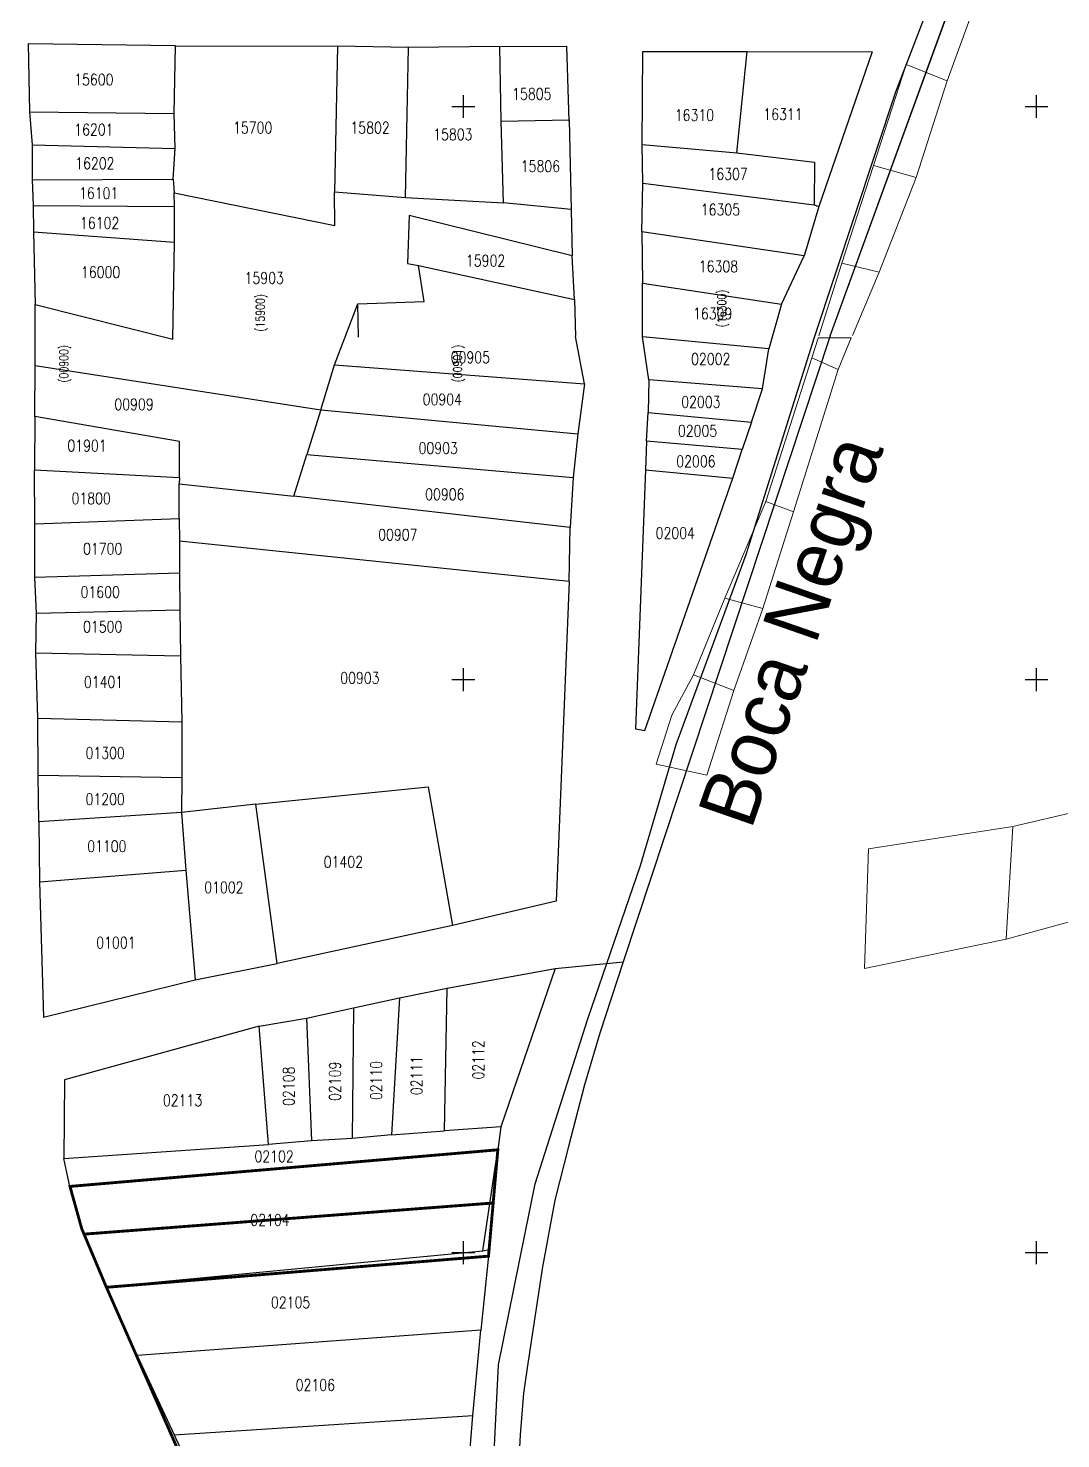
# Model space of a CAD drawing. Header units: metres. Extents: x 619047 to 657292, y 1301217 to 1319844.
# Drawn here: x 649015.9 to 649196.1, y 1318997.8 to 1319243.9 of the extents above; entities that cross this region are included whole.
import ezdxf
from ezdxf.enums import TextEntityAlignment as Align

# ---------------------------------------------------------------- set-up
doc = ezdxf.new("R2010")
doc.units = ezdxf.units.M
for name, color, linetype in [('2', 1, 'Continuous'), ('42', 7, 'Continuous'), ('5', 7, 'Continuous'), ('6', 7, 'Continuous'), ('7', 7, 'Continuous'), ('CVL_CUADCON_LIN', 8, 'Continuous')]:
    doc.layers.add(name, color=color, linetype=linetype)
for name, color, linetype, lineweight in [('Nivel 16', 7, 'Continuous', 0), ('Nivel 2', 7, 'Continuous', 0), ('Nivel 3', 7, 'Continuous', 0), ('Nivel 30', 7, 'Continuous', 0), ('Nivel 5', 7, 'Continuous', 0), ('Nivel 6', 7, 'Continuous', 0)]:
    doc.layers.add(name, color=color, linetype=linetype, lineweight=lineweight)
doc.styles.add('ROMANS', font='ROMANS', dxfattribs={"height": 0.2})
doc.styles.add('Style-ENGINEERING', font='ENGINEERING.shx')

# ---------------------------------------------------------------- blocks, each defined once
blk = doc.blocks.new('COORD')
at = {"layer": '42', "color": 2, "linetype": 'Continuous'}
for p, q in [((-2, 0), (2, 0)), ((0, -2), (0, 2))]:
    blk.add_line(p, q, dxfattribs=at)

msp = doc.modelspace()

# ---------------------------------------------------------------- linework, layer by layer
at = {"layer": '2', "color": 1, "linetype": 'Continuous'}
for p, q in [((649155.8229, 1319190.21266), (649192.5609, 1319291.15566)), ((649041.3579, 1319229.03466), (649041.6079, 1319240.82666)), ((649041.6079, 1319240.82666), (649069.8569, 1319240.77266)), ((649069.8569, 1319240.77266), (649069.3239, 1319215.35966)), ((649082.2559, 1319240.57866), (649069.8569, 1319240.77266)), ((649081.7299, 1319214.40266), (649082.2559, 1319240.57866)), ((649098.2089, 1319240.71966), (649082.2559, 1319240.57866)), ((649098.4269, 1319227.71266), (649098.2089, 1319240.71966)), ((649139.5299, 1319222.18366), (649141.3519, 1319239.83366)), ((649016.1039, 1319229.31866), (649041.3579, 1319229.03466)), ((649016.1039, 1319229.31866), (649016.6129, 1319223.58066)), ((649041.5659, 1319222.93866), (649041.3579, 1319229.03466)), ((649098.4269, 1319227.71266), (649110.2639, 1319227.91966)), ((649098.8099, 1319213.43666), (649098.4269, 1319227.71266)), ((649110.2639, 1319227.91966), (649110.6589, 1319212.27166)), ((649016.6129, 1319223.58066), (649016.5669, 1319217.48266)), ((649016.6129, 1319223.58066), (649041.5659, 1319222.93866)), ((649041.2069, 1319217.59966), (649041.5659, 1319222.93866)), ((649123.0549, 1319223.61266), (649139.5299, 1319222.18366)), ((649123.1159, 1319216.90566), (649123.0549, 1319223.61266)), ((649139.5299, 1319222.18366), (649153.1109, 1319220.52566)), ((649153.1109, 1319220.52566), (649153.0249, 1319213.10566)), ((649016.5669, 1319217.48266), (649041.2069, 1319217.59966)), ((649016.5669, 1319217.48266), (649016.7599, 1319212.96166)), ((649041.2069, 1319217.59966), (649041.3809, 1319215.21266)), ((649122.9899, 1319208.36766), (649123.1159, 1319216.90566)), ((649123.1159, 1319216.90566), (649153.0249, 1319213.10566)), ((649041.3809, 1319215.21266), (649069.3769, 1319209.51666)), ((649041.4029, 1319212.82466), (649041.3809, 1319215.21266)), ((649069.3239, 1319215.35966), (649081.7299, 1319214.40266)), ((649069.3769, 1319209.51666), (649069.3239, 1319215.35966)), ((649081.7299, 1319214.40266), (649098.8099, 1319213.43666)), ((649016.7599, 1319212.96166), (649041.4029, 1319212.82466)), ((649016.7599, 1319212.96166), (649016.8009, 1319208.38866)), ((649041.4079, 1319206.57466), (649041.4029, 1319212.82466)), ((649110.6589, 1319212.27166), (649098.8099, 1319213.43666)), ((649110.6589, 1319212.27166), (649110.8329, 1319204.19366)), ((649153.8409, 1319212.80866), (649151.2759, 1319204.19766)), ((649153.0249, 1319213.10566), (649153.8409, 1319212.80866)), ((649082.3689, 1319211.20766), (649082.0879, 1319202.87066)), ((649110.8329, 1319204.19366), (649082.3689, 1319211.20766)), ((649016.8009, 1319208.38866), (649041.4079, 1319206.57466)), ((649016.8009, 1319208.38866), (649017.1189, 1319195.68766)), ((649041.1549, 1319189.65066), (649041.4079, 1319206.57466)), ((649151.2759, 1319204.19766), (649122.9899, 1319208.36766)), ((649122.9899, 1319208.36766), (649123.0699, 1319199.42466)), ((649111.2069, 1319196.57466), (649110.8329, 1319204.19366)), ((649147.3389, 1319195.77766), (649151.2759, 1319204.19766)), ((649082.0879, 1319202.87066), (649084.0219, 1319202.53266)), ((649084.9929, 1319196.23966), (649084.0219, 1319202.53266)), ((649084.0219, 1319202.53266), (649111.2069, 1319196.57466)), ((649123.0699, 1319199.42466), (649147.3389, 1319195.77766)), ((649123.1039, 1319190.07466), (649123.0699, 1319199.42466)), ((649111.2069, 1319196.57466), (649111.4179, 1319190.09566)), ((649017.1189, 1319195.68766), (649041.1549, 1319189.65066)), ((649073.4129, 1319195.83166), (649084.9929, 1319196.23966)), ((649073.5159, 1319189.98866), (649073.4129, 1319195.83166)), ((649147.3389, 1319195.77766), (649145.1219, 1319187.98366)), ((649145.1219, 1319187.98366), (649123.1039, 1319190.07466)), ((649017.0399, 1319176.17066), (649017.0799, 1319185.03666)), ((649017.0799, 1319185.03666), (649066.9329, 1319177.34066)), ((649066.9329, 1319177.34066), (649069.3569, 1319185.16966)), ((649069.3569, 1319185.16966), (649112.9809, 1319181.83466)), ((649112.9809, 1319181.83466), (649111.8239, 1319173.11466)), ((649124.2119, 1319182.57166), (649124.0839, 1319176.84266)), ((649144.0179, 1319180.99666), (649124.2119, 1319182.57166)), ((649142.1109, 1319175.16266), (649144.0179, 1319180.99666)), ((649066.9329, 1319177.34066), (649064.5099, 1319169.51266)), ((649066.9329, 1319177.34066), (649111.8239, 1319173.11466)), ((649017.0399, 1319176.17066), (649016.9969, 1319166.85666)), ((649042.2689, 1319171.82566), (649017.0399, 1319176.17066)), ((649123.7569, 1319171.86066), (649124.0839, 1319176.84266)), ((649124.0839, 1319176.84266), (649142.1109, 1319175.16266)), ((649142.1109, 1319175.16266), (649140.4639, 1319170.37466)), ((649111.8239, 1319173.11466), (649110.9759, 1319165.49066)), ((649042.2909, 1319165.50066), (649042.2689, 1319171.82566)), ((649062.2409, 1319162.23266), (649064.5099, 1319169.51266)), ((649064.5099, 1319169.51266), (649110.9759, 1319165.49066)), ((649123.7569, 1319171.86066), (649123.6319, 1319166.87966)), ((649140.4639, 1319170.37466), (649123.7569, 1319171.86066)), ((649138.8659, 1319165.38866), (649140.4639, 1319170.37466)), ((649017.0559, 1319157.44266), (649016.9969, 1319166.85666)), ((649016.9969, 1319166.85666), (649042.2909, 1319165.50066)), ((649042.2909, 1319165.50066), (649042.2349, 1319164.40466)), ((649110.9759, 1319165.49066), (649110.4789, 1319156.77266)), ((649123.6319, 1319166.87966), (649138.8659, 1319165.38866)), ((649042.2069, 1319158.37766), (649042.2349, 1319164.40466)), ((649042.2349, 1319164.40466), (649062.2409, 1319162.23266)), ((649110.4789, 1319156.77266), (649062.2409, 1319162.23266)), ((649017.0559, 1319157.44266), (649042.2069, 1319158.37766)), ((649017.0639, 1319148.07866), (649017.0559, 1319157.44266)), ((649042.2069, 1319158.37766), (649042.2909, 1319154.39266)), ((649110.2829, 1319147.35766), (649110.4789, 1319156.77266)), ((649110.2829, 1319147.35766), (649042.2909, 1319154.39266)), ((649042.2909, 1319154.39266), (649042.3159, 1319148.81466)), ((649042.3159, 1319148.81466), (649017.0639, 1319148.07866)), ((649017.3399, 1319141.85366), (649017.0639, 1319148.07866)), ((649042.3159, 1319148.81466), (649042.3379, 1319142.43866)), ((649017.3399, 1319141.85366), (649042.3379, 1319142.43866)), ((649042.3379, 1319142.43866), (649042.4529, 1319134.41966)), ((649017.2069, 1319134.92966), (649017.3399, 1319141.85366)), ((649017.5609, 1319123.52466), (649017.2069, 1319134.92966)), ((649017.2069, 1319134.92966), (649042.4529, 1319134.41966)), ((649042.4529, 1319134.41966), (649042.7049, 1319122.86466)), ((649017.6169, 1319113.56266), (649017.5609, 1319123.52466)), ((649017.5609, 1319123.52466), (649042.7049, 1319122.86466)), ((649042.7049, 1319122.86466), (649042.7119, 1319113.15266)), ((649017.7329, 1319105.44466), (649017.6169, 1319113.56266)), ((649017.6169, 1319113.56266), (649042.7119, 1319113.15266)), ((649042.7119, 1319113.15266), (649042.6329, 1319107.07566)), ((649055.5949, 1319108.51566), (649085.6829, 1319111.50866)), ((649085.6829, 1319111.50866), (649089.9419, 1319087.31666)), ((649055.5949, 1319108.51566), (649042.6329, 1319107.07566)), ((649059.3289, 1319080.73466), (649055.5949, 1319108.51566)), ((649042.6329, 1319107.07566), (649017.7329, 1319105.44466)), ((649042.6329, 1319107.07566), (649043.3999, 1319096.96666)), ((649017.7329, 1319105.44466), (649017.8879, 1319094.98466)), ((649017.8879, 1319094.98466), (649043.3999, 1319096.96666)), ((649043.3999, 1319096.96666), (649045.0399, 1319077.84566)), ((649089.9419, 1319087.31666), (649059.3289, 1319080.73466)), ((649045.0399, 1319077.84566), (649059.3289, 1319080.73466)), ((649089.0279, 1319076.40566), (649107.8409, 1319079.85766)), ((649107.8409, 1319079.85766), (649098.3669, 1319052.18066)), ((649080.6889, 1319074.73266), (649089.0279, 1319076.40566)), ((649088.5589, 1319051.49866), (649089.0279, 1319076.40566)), ((649072.6539, 1319072.96166), (649080.6889, 1319074.73266)), ((649080.6889, 1319074.73266), (649079.2589, 1319050.81966)), ((649056.1789, 1319069.76566), (649064.4669, 1319071.18966)), ((649064.4669, 1319071.18966), (649072.6539, 1319072.96166)), ((649064.4669, 1319071.18966), (649065.3339, 1319049.77466)), ((649072.6539, 1319072.96166), (649072.3979, 1319050.19766)), ((649057.8119, 1319049.15066), (649056.1789, 1319069.76566)), ((649079.2589, 1319050.81966), (649088.5589, 1319051.49866)), ((649098.3669, 1319052.18066), (649088.5589, 1319051.49866)), ((649098.3669, 1319052.18066), (649097.8409, 1319048.19466)), ((649022.1379, 1319046.68466), (649057.8119, 1319049.15066)), ((649065.3339, 1319049.77466), (649057.8119, 1319049.15066)), ((649072.3979, 1319050.19766), (649065.3339, 1319049.77466)), ((649079.2589, 1319050.81966), (649072.3979, 1319050.19766)), ((649023.1819, 1319041.80766), (649022.1379, 1319046.68466)), ((649097.8409, 1319048.19466), (649023.1819, 1319041.80766)), ((649095.2199, 1319030.55266), (649097.8409, 1319048.19466)), ((649023.1819, 1319041.80766), (649025.2309, 1319034.44266)), ((649025.2309, 1319034.44266), (649029.5029, 1319024.29666)), ((649029.5029, 1319024.29666), (649095.2199, 1319030.55266)), ((649096.3389, 1319030.80566), (649094.8519, 1319016.70466)), ((649095.2199, 1319030.55266), (649096.3389, 1319030.80566)), ((649034.9349, 1319012.31166), (649029.5029, 1319024.29666)), ((649094.8519, 1319016.70466), (649034.9349, 1319012.31166)), ((649093.4629, 1319001.80666), (649094.8519, 1319016.70466)), ((649034.9349, 1319012.31166), (649041.3749, 1318998.43766)), ((649041.3749, 1318998.43766), (649093.4629, 1319001.80666)), ((649092.3319, 1318987.80666), (649093.4629, 1319001.80666)), ((649041.3749, 1318998.43766), (649047.1589, 1318985.85566))]:
    msp.add_line(p, q, dxfattribs=at)
for points in [[(649116.28573, 1318898.44433), (649111.07173, 1318917.47633), (649106.38373, 1318933.71533), (649099.31073, 1318964.17533), (649096.85373, 1318988.30933), (649097.96673, 1319010.68733), (649104.34873, 1319042.25033), (649113.54573, 1319071.03533), (649122.75573, 1319097.78733), (649128.95773, 1319118.92633), (649141.17173, 1319152.05233), (649153.09773, 1319190.00633), (649167.27573, 1319232.80533), (649187.48273, 1319285.30233), (649247.31173, 1319446.85733)], [(649041.6079, 1319240.82666), (649015.8949, 1319241.20766), (649016.1039, 1319229.31866)], [(649098.2089, 1319240.71966), (649109.8429, 1319240.77266), (649110.2149, 1319227.71666)], [(649123.0549, 1319223.61266), (649123.1629, 1319239.87466), (649141.3519, 1319239.83366)], [(649141.3519, 1319239.83366), (649163.1489, 1319239.77266), (649153.8409, 1319212.80866)], [(649123.6319, 1319166.87966), (649121.8499, 1319121.64666), (649123.4749, 1319121.35366), (649138.8659, 1319165.38866)], [(649110.2829, 1319147.35766), (649107.9959, 1319091.56366), (649089.9419, 1319087.31666)], [(649017.8879, 1319094.98466), (649018.5419, 1319071.32766), (649045.0399, 1319077.84566)], [(649107.8409, 1319079.85766), (649119.7339, 1319080.99466), (649115.6639, 1319068.57866), (649112.9809, 1319059.55366), (649110.2399, 1319049.03466), (649107.8089, 1319039.41266), (649105.6219, 1319027.74966), (649104.3109, 1319018.97866), (649102.9499, 1319010.15766), (649102.3199, 1319005.72266), (649101.7279, 1318998.44866), (649101.1689, 1318987.23966), (649100.6209, 1318978.47166), (649100.5319, 1318970.15266), (649100.3999, 1318963.47766), (649100.5389, 1318960.68866), (649101.3249, 1318954.81466), (649102.5179, 1318949.04066), (649104.4709, 1318942.77166), (649107.0779, 1318935.25966), (649109.7449, 1318929.59066), (649117.1469, 1318915.07166), (649121.4149, 1318904.27866)], [(649056.1789, 1319069.76566), (649022.2009, 1319060.43266), (649022.1379, 1319046.68466)]]:
    msp.add_lwpolyline(points, dxfattribs=at)
at = {"layer": '6', "color": 30, "linetype": 'Continuous'}
for p, q in [((649017.0799, 1319185.03666), (649017.1189, 1319195.68766)), ((649069.3569, 1319185.16966), (649073.4129, 1319195.83166)), ((649112.9809, 1319181.83466), (649111.4179, 1319190.09566)), ((649155.8229, 1319190.21266), (649119.7339, 1319080.99466)), ((649124.2119, 1319182.57166), (649123.1039, 1319190.07466)), ((649144.0179, 1319180.99666), (649145.1219, 1319187.98366))]:
    msp.add_line(p, q, dxfattribs=at)
at = {"layer": 'CVL_CUADCON_LIN', "color": 2, "ltscale": 0.5, "const_width": 0.5, "flags": 128}
msp.add_lwpolyline([(649029.54221, 1319024.20329), (649025.2309, 1319034.44266), (649023.1819, 1319041.80766), (649097.8409, 1319048.19466), (649096.21578, 1319029.63816)], close=True, dxfattribs=at)
at = {"layer": 'CVL_CUADCON_LIN', "color": 5, "ltscale": 0.5, "const_width": 0.5, "flags": 128}
msp.add_lwpolyline([(649025.63661, 1319033.47908), (649025.2309, 1319034.44266), (649023.1819, 1319041.80766), (649097.8409, 1319048.19466), (649097.02834, 1319038.91641)], close=True, dxfattribs=at)
for points in [[(649023.1819, 1319041.80766), (649097.96873, 1319048.20559)], [(649029.54221, 1319024.20329), (649096.21578, 1319029.63816), (649097.8409, 1319048.19466)], [(649023.1819, 1319041.80766), (649025.2309, 1319034.44266), (649029.54221, 1319024.20329)]]:
    msp.add_lwpolyline(points, dxfattribs=at)
at = {"layer": 'CVL_CUADCON_LIN', "color": 2, "ltscale": 0.5, "const_width": 0.5, "flags": 128}
for points in [[(649023.1819, 1319041.80766), (649025.2309, 1319034.44266), (649025.90049, 1319032.85237)], [(649025.85393, 1319032.96297), (649025.90049, 1319032.85237)], [(649025.90049, 1319032.85237), (649029.54221, 1319024.20329)], [(649029.54221, 1319024.20329), (649052.7829, 1318971.38066)]]:
    msp.add_lwpolyline(points, dxfattribs=at)
at = {"layer": 'Nivel 16', "color": 7, "linetype": 'Continuous', "lineweight": -3, "flags": 128}
msp.add_lwpolyline([(649159.5239, 1319189.85866), (649153.7089, 1319189.82966)], dxfattribs=at)
msp.add_lwpolyline([(649159.5239, 1319189.85866), (649153.7089, 1319189.82966)], dxfattribs=at)
at = {"layer": 'Nivel 2', "color": 1, "linetype": 'Continuous', "lineweight": -3}
for p, q in [((649041.3579, 1319229.03466), (649041.6079, 1319240.82666)), ((649041.6079, 1319240.82666), (649069.8569, 1319240.77266)), ((649069.8569, 1319240.77266), (649069.3239, 1319215.35966)), ((649082.2559, 1319240.57866), (649069.8569, 1319240.77266)), ((649081.7299, 1319214.40266), (649082.2559, 1319240.57866)), ((649098.2089, 1319240.71966), (649082.2559, 1319240.57866)), ((649098.4269, 1319227.71266), (649098.2089, 1319240.71966)), ((649139.5299, 1319222.18366), (649141.3519, 1319239.83366)), ((649016.1039, 1319229.31866), (649016.6129, 1319223.58066)), ((649016.1039, 1319229.31866), (649041.3579, 1319229.03466)), ((649041.5659, 1319222.93866), (649041.3579, 1319229.03466)), ((649098.4269, 1319227.71266), (649110.2639, 1319227.91966)), ((649098.8099, 1319213.43666), (649098.4269, 1319227.71266)), ((649110.2639, 1319227.91966), (649110.6589, 1319212.27166)), ((649016.6129, 1319223.58066), (649016.5669, 1319217.48266)), ((649016.6129, 1319223.58066), (649041.5659, 1319222.93866)), ((649041.2069, 1319217.59966), (649041.5659, 1319222.93866)), ((649123.1159, 1319216.90566), (649123.0549, 1319223.61266)), ((649123.0549, 1319223.61266), (649139.5299, 1319222.18366)), ((649139.5299, 1319222.18366), (649153.1109, 1319220.52566)), ((649153.1109, 1319220.52566), (649153.0249, 1319213.10566)), ((649016.5669, 1319217.48266), (649041.2069, 1319217.59966)), ((649016.5669, 1319217.48266), (649016.7599, 1319212.96166)), ((649041.2069, 1319217.59966), (649041.3809, 1319215.21266)), ((649122.9899, 1319208.36766), (649123.1159, 1319216.90566)), ((649123.1159, 1319216.90566), (649153.0249, 1319213.10566)), ((649041.4029, 1319212.82466), (649041.3809, 1319215.21266)), ((649041.3809, 1319215.21266), (649069.3769, 1319209.51666)), ((649069.3769, 1319209.51666), (649069.3239, 1319215.35966)), ((649069.3239, 1319215.35966), (649081.7299, 1319214.40266)), ((649081.7299, 1319214.40266), (649098.8099, 1319213.43666)), ((649016.7599, 1319212.96166), (649016.8009, 1319208.38866)), ((649016.7599, 1319212.96166), (649041.4029, 1319212.82466)), ((649041.4079, 1319206.57466), (649041.4029, 1319212.82466)), ((649110.6589, 1319212.27166), (649098.8099, 1319213.43666)), ((649110.6589, 1319212.27166), (649110.8329, 1319204.19366)), ((649153.8409, 1319212.80866), (649151.2759, 1319204.19766)), ((649153.0249, 1319213.10566), (649153.8409, 1319212.80866)), ((649082.3689, 1319211.20766), (649082.0879, 1319202.87066)), ((649110.8329, 1319204.19366), (649082.3689, 1319211.20766)), ((649016.8009, 1319208.38866), (649017.1189, 1319195.68766)), ((649016.8009, 1319208.38866), (649041.4079, 1319206.57466)), ((649041.1549, 1319189.65066), (649041.4079, 1319206.57466)), ((649122.9899, 1319208.36766), (649123.0699, 1319199.42466)), ((649151.2759, 1319204.19766), (649122.9899, 1319208.36766)), ((649111.2069, 1319196.57466), (649110.8329, 1319204.19366)), ((649147.3389, 1319195.77766), (649151.2759, 1319204.19766)), ((649082.0879, 1319202.87066), (649084.0219, 1319202.53266)), ((649084.0219, 1319202.53266), (649111.2069, 1319196.57466)), ((649084.9929, 1319196.23966), (649084.0219, 1319202.53266)), ((649123.1039, 1319190.07466), (649123.0699, 1319199.42466)), ((649123.0699, 1319199.42466), (649147.3389, 1319195.77766)), ((649111.2069, 1319196.57466), (649111.4179, 1319190.09566)), ((649017.1189, 1319195.68766), (649041.1549, 1319189.65066)), ((649073.4129, 1319195.83166), (649084.9929, 1319196.23966)), ((649073.5159, 1319189.98866), (649073.4129, 1319195.83166)), ((649147.3389, 1319195.77766), (649145.1219, 1319187.98366)), ((649145.1219, 1319187.98366), (649123.1039, 1319190.07466)), ((649017.0399, 1319176.17066), (649017.0799, 1319185.03666)), ((649017.0399, 1319176.17066), (649017.0799, 1319185.03666)), ((649017.0799, 1319185.03666), (649066.9329, 1319177.34066)), ((649017.0799, 1319185.03666), (649066.9329, 1319177.34066)), ((649066.9329, 1319177.34066), (649069.3569, 1319185.16966)), ((649066.9329, 1319177.34066), (649069.3569, 1319185.16966)), ((649069.3569, 1319185.16966), (649112.9809, 1319181.83466)), ((649069.3569, 1319185.16966), (649112.9809, 1319181.83466)), ((649112.9809, 1319181.83466), (649111.8239, 1319173.11466)), ((649112.9809, 1319181.83466), (649111.8239, 1319173.11466)), ((649124.2119, 1319182.57166), (649124.0839, 1319176.84266)), ((649124.2119, 1319182.57166), (649124.0839, 1319176.84266)), ((649144.0179, 1319180.99666), (649124.2119, 1319182.57166)), ((649144.0179, 1319180.99666), (649124.2119, 1319182.57166)), ((649142.1109, 1319175.16266), (649144.0179, 1319180.99666)), ((649142.1109, 1319175.16266), (649144.0179, 1319180.99666)), ((649066.9329, 1319177.34066), (649064.5099, 1319169.51266)), ((649066.9329, 1319177.34066), (649064.5099, 1319169.51266)), ((649066.9329, 1319177.34066), (649111.8239, 1319173.11466)), ((649066.9329, 1319177.34066), (649111.8239, 1319173.11466)), ((649017.0399, 1319176.17066), (649016.9969, 1319166.85666)), ((649017.0399, 1319176.17066), (649016.9969, 1319166.85666)), ((649042.2689, 1319171.82566), (649017.0399, 1319176.17066)), ((649042.2689, 1319171.82566), (649017.0399, 1319176.17066)), ((649123.7569, 1319171.86066), (649124.0839, 1319176.84266)), ((649123.7569, 1319171.86066), (649124.0839, 1319176.84266)), ((649124.0839, 1319176.84266), (649142.1109, 1319175.16266)), ((649124.0839, 1319176.84266), (649142.1109, 1319175.16266)), ((649142.1109, 1319175.16266), (649140.4639, 1319170.37466)), ((649142.1109, 1319175.16266), (649140.4639, 1319170.37466)), ((649111.8239, 1319173.11466), (649110.9759, 1319165.49066)), ((649111.8239, 1319173.11466), (649110.9759, 1319165.49066)), ((649042.2909, 1319165.50066), (649042.2689, 1319171.82566)), ((649042.2909, 1319165.50066), (649042.2689, 1319171.82566)), ((649062.2409, 1319162.23266), (649064.5099, 1319169.51266)), ((649062.2409, 1319162.23266), (649064.5099, 1319169.51266)), ((649064.5099, 1319169.51266), (649110.9759, 1319165.49066)), ((649064.5099, 1319169.51266), (649110.9759, 1319165.49066)), ((649123.7569, 1319171.86066), (649123.6319, 1319166.87966)), ((649123.7569, 1319171.86066), (649123.6319, 1319166.87966)), ((649140.4639, 1319170.37466), (649123.7569, 1319171.86066)), ((649140.4639, 1319170.37466), (649123.7569, 1319171.86066)), ((649138.8659, 1319165.38866), (649140.4639, 1319170.37466)), ((649138.8659, 1319165.38866), (649140.4639, 1319170.37466)), ((649016.9969, 1319166.85666), (649042.2909, 1319165.50066)), ((649017.0559, 1319157.44266), (649016.9969, 1319166.85666)), ((649016.9969, 1319166.85666), (649042.2909, 1319165.50066)), ((649017.0559, 1319157.44266), (649016.9969, 1319166.85666)), ((649042.2909, 1319165.50066), (649042.2349, 1319164.40466)), ((649042.2909, 1319165.50066), (649042.2349, 1319164.40466)), ((649110.9759, 1319165.49066), (649110.4789, 1319156.77266)), ((649110.9759, 1319165.49066), (649110.4789, 1319156.77266)), ((649123.6319, 1319166.87966), (649138.8659, 1319165.38866)), ((649123.6319, 1319166.87966), (649138.8659, 1319165.38866)), ((649042.2069, 1319158.37766), (649042.2349, 1319164.40466)), ((649042.2069, 1319158.37766), (649042.2349, 1319164.40466)), ((649042.2349, 1319164.40466), (649062.2409, 1319162.23266)), ((649042.2349, 1319164.40466), (649062.2409, 1319162.23266)), ((649110.4789, 1319156.77266), (649062.2409, 1319162.23266)), ((649110.4789, 1319156.77266), (649062.2409, 1319162.23266)), ((649017.0559, 1319157.44266), (649042.2069, 1319158.37766)), ((649017.0559, 1319157.44266), (649042.2069, 1319158.37766)), ((649017.0639, 1319148.07866), (649017.0559, 1319157.44266)), ((649017.0639, 1319148.07866), (649017.0559, 1319157.44266)), ((649042.2069, 1319158.37766), (649042.2909, 1319154.39266)), ((649042.2069, 1319158.37766), (649042.2909, 1319154.39266)), ((649110.2829, 1319147.35766), (649110.4789, 1319156.77266)), ((649110.2829, 1319147.35766), (649110.4789, 1319156.77266)), ((649110.2829, 1319147.35766), (649042.2909, 1319154.39266)), ((649042.2909, 1319154.39266), (649042.3159, 1319148.81466)), ((649042.2909, 1319154.39266), (649042.3159, 1319148.81466)), ((649110.2829, 1319147.35766), (649042.2909, 1319154.39266)), ((649042.3159, 1319148.81466), (649017.0639, 1319148.07866)), ((649042.3159, 1319148.81466), (649017.0639, 1319148.07866)), ((649017.3399, 1319141.85366), (649017.0639, 1319148.07866)), ((649017.3399, 1319141.85366), (649017.0639, 1319148.07866)), ((649042.3159, 1319148.81466), (649042.3379, 1319142.43866)), ((649042.3159, 1319148.81466), (649042.3379, 1319142.43866)), ((649017.3399, 1319141.85366), (649042.3379, 1319142.43866)), ((649017.3399, 1319141.85366), (649042.3379, 1319142.43866)), ((649042.3379, 1319142.43866), (649042.4529, 1319134.41966)), ((649042.3379, 1319142.43866), (649042.4529, 1319134.41966)), ((649017.2069, 1319134.92966), (649017.3399, 1319141.85366)), ((649017.2069, 1319134.92966), (649017.3399, 1319141.85366)), ((649017.2069, 1319134.92966), (649042.4529, 1319134.41966)), ((649017.5609, 1319123.52466), (649017.2069, 1319134.92966)), ((649017.2069, 1319134.92966), (649042.4529, 1319134.41966)), ((649017.5609, 1319123.52466), (649017.2069, 1319134.92966)), ((649042.4529, 1319134.41966), (649042.7049, 1319122.86466)), ((649042.4529, 1319134.41966), (649042.7049, 1319122.86466)), ((649017.5609, 1319123.52466), (649042.7049, 1319122.86466)), ((649017.6169, 1319113.56266), (649017.5609, 1319123.52466)), ((649017.5609, 1319123.52466), (649042.7049, 1319122.86466)), ((649017.6169, 1319113.56266), (649017.5609, 1319123.52466)), ((649042.7049, 1319122.86466), (649042.7119, 1319113.15266)), ((649042.7049, 1319122.86466), (649042.7119, 1319113.15266)), ((649017.6169, 1319113.56266), (649042.7119, 1319113.15266)), ((649017.7329, 1319105.44466), (649017.6169, 1319113.56266)), ((649017.6169, 1319113.56266), (649042.7119, 1319113.15266)), ((649017.7329, 1319105.44466), (649017.6169, 1319113.56266)), ((649042.7119, 1319113.15266), (649042.6329, 1319107.07566)), ((649042.7119, 1319113.15266), (649042.6329, 1319107.07566)), ((649055.5949, 1319108.51566), (649085.6829, 1319111.50866)), ((649055.5949, 1319108.51566), (649085.6829, 1319111.50866)), ((649085.6829, 1319111.50866), (649089.9419, 1319087.31666)), ((649085.6829, 1319111.50866), (649089.9419, 1319087.31666)), ((649055.5949, 1319108.51566), (649042.6329, 1319107.07566)), ((649055.5949, 1319108.51566), (649042.6329, 1319107.07566)), ((649059.3289, 1319080.73466), (649055.5949, 1319108.51566)), ((649059.3289, 1319080.73466), (649055.5949, 1319108.51566)), ((649042.6329, 1319107.07566), (649017.7329, 1319105.44466)), ((649042.6329, 1319107.07566), (649017.7329, 1319105.44466)), ((649042.6329, 1319107.07566), (649043.3999, 1319096.96666)), ((649042.6329, 1319107.07566), (649043.3999, 1319096.96666)), ((649017.7329, 1319105.44466), (649017.8879, 1319094.98466)), ((649017.7329, 1319105.44466), (649017.8879, 1319094.98466)), ((649017.8879, 1319094.98466), (649043.3999, 1319096.96666)), ((649017.8879, 1319094.98466), (649043.3999, 1319096.96666)), ((649043.3999, 1319096.96666), (649045.0399, 1319077.84566)), ((649043.3999, 1319096.96666), (649045.0399, 1319077.84566)), ((649089.9419, 1319087.31666), (649059.3289, 1319080.73466)), ((649089.9419, 1319087.31666), (649059.3289, 1319080.73466)), ((649045.0399, 1319077.84566), (649059.3289, 1319080.73466)), ((649045.0399, 1319077.84566), (649059.3289, 1319080.73466)), ((649089.0279, 1319076.40566), (649107.8409, 1319079.85766)), ((649089.0279, 1319076.40566), (649107.8409, 1319079.85766)), ((649107.8409, 1319079.85766), (649098.3669, 1319052.18066)), ((649107.8409, 1319079.85766), (649098.3669, 1319052.18066)), ((649080.6889, 1319074.73266), (649089.0279, 1319076.40566)), ((649080.6889, 1319074.73266), (649089.0279, 1319076.40566)), ((649088.5589, 1319051.49866), (649089.0279, 1319076.40566)), ((649088.5589, 1319051.49866), (649089.0279, 1319076.40566)), ((649072.6539, 1319072.96166), (649080.6889, 1319074.73266)), ((649072.6539, 1319072.96166), (649080.6889, 1319074.73266)), ((649080.6889, 1319074.73266), (649079.2589, 1319050.81966)), ((649080.6889, 1319074.73266), (649079.2589, 1319050.81966)), ((649056.1789, 1319069.76566), (649064.4669, 1319071.18966)), ((649056.1789, 1319069.76566), (649064.4669, 1319071.18966)), ((649064.4669, 1319071.18966), (649072.6539, 1319072.96166)), ((649064.4669, 1319071.18966), (649072.6539, 1319072.96166)), ((649064.4669, 1319071.18966), (649065.3339, 1319049.77466)), ((649064.4669, 1319071.18966), (649065.3339, 1319049.77466)), ((649072.6539, 1319072.96166), (649072.3979, 1319050.19766)), ((649072.6539, 1319072.96166), (649072.3979, 1319050.19766)), ((649057.8119, 1319049.15066), (649056.1789, 1319069.76566)), ((649057.8119, 1319049.15066), (649056.1789, 1319069.76566)), ((649079.2589, 1319050.81966), (649088.5589, 1319051.49866)), ((649079.2589, 1319050.81966), (649088.5589, 1319051.49866)), ((649098.3669, 1319052.18066), (649088.5589, 1319051.49866)), ((649098.3669, 1319052.18066), (649088.5589, 1319051.49866)), ((649098.3669, 1319052.18066), (649097.8409, 1319048.19466)), ((649098.3669, 1319052.18066), (649097.8409, 1319048.19466)), ((649022.1379, 1319046.68466), (649057.8119, 1319049.15066)), ((649022.1379, 1319046.68466), (649057.8119, 1319049.15066)), ((649065.3339, 1319049.77466), (649057.8119, 1319049.15066)), ((649065.3339, 1319049.77466), (649057.8119, 1319049.15066)), ((649072.3979, 1319050.19766), (649065.3339, 1319049.77466)), ((649072.3979, 1319050.19766), (649065.3339, 1319049.77466)), ((649079.2589, 1319050.81966), (649072.3979, 1319050.19766)), ((649079.2589, 1319050.81966), (649072.3979, 1319050.19766)), ((649023.1819, 1319041.80766), (649022.1379, 1319046.68466)), ((649023.1819, 1319041.80766), (649022.1379, 1319046.68466)), ((649097.8409, 1319048.19466), (649023.1819, 1319041.80766)), ((649097.8409, 1319048.19466), (649023.1819, 1319041.80766)), ((649095.2199, 1319030.55266), (649097.8409, 1319048.19466)), ((649095.2199, 1319030.55266), (649097.8409, 1319048.19466)), ((649023.1819, 1319041.80766), (649025.2309, 1319034.44266)), ((649023.1819, 1319041.80766), (649025.2309, 1319034.44266)), ((649025.2309, 1319034.44266), (649029.5029, 1319024.29666)), ((649025.2309, 1319034.44266), (649029.5029, 1319024.29666)), ((649029.5029, 1319024.29666), (649095.2199, 1319030.55266)), ((649029.5029, 1319024.29666), (649095.2199, 1319030.55266)), ((649096.3389, 1319030.80566), (649094.8519, 1319016.70466)), ((649096.3389, 1319030.80566), (649094.8519, 1319016.70466)), ((649095.2199, 1319030.55266), (649096.3389, 1319030.80566)), ((649095.2199, 1319030.55266), (649096.3389, 1319030.80566)), ((649034.9349, 1319012.31166), (649029.5029, 1319024.29666)), ((649034.9349, 1319012.31166), (649029.5029, 1319024.29666)), ((649094.8519, 1319016.70466), (649034.9349, 1319012.31166)), ((649094.8519, 1319016.70466), (649034.9349, 1319012.31166)), ((649093.4629, 1319001.80666), (649094.8519, 1319016.70466)), ((649093.4629, 1319001.80666), (649094.8519, 1319016.70466)), ((649034.9349, 1319012.31166), (649041.3749, 1318998.43766)), ((649034.9349, 1319012.31166), (649041.3749, 1318998.43766)), ((649041.3749, 1318998.43766), (649093.4629, 1319001.80666)), ((649041.3749, 1318998.43766), (649093.4629, 1319001.80666)), ((649092.3319, 1318987.80666), (649093.4629, 1319001.80666)), ((649092.3319, 1318987.80666), (649093.4629, 1319001.80666)), ((649041.3749, 1318998.43766), (649047.1589, 1318985.85566)), ((649041.3749, 1318998.43766), (649047.1589, 1318985.85566))]:
    msp.add_line(p, q, dxfattribs=at)
at = {"layer": 'Nivel 2', "color": 1, "linetype": 'Continuous', "lineweight": -3, "flags": 128}
for points in [[(649155.8229, 1319190.21266), (649192.5609, 1319291.15566)], [(649041.6079, 1319240.82666), (649015.8949, 1319241.20766), (649016.1039, 1319229.31866)], [(649098.2089, 1319240.71966), (649109.8429, 1319240.77266), (649110.2149, 1319227.71666)], [(649123.0549, 1319223.61266), (649123.1629, 1319239.87466), (649141.3519, 1319239.83366)], [(649141.3519, 1319239.83366), (649163.1489, 1319239.77266), (649153.8409, 1319212.80866)], [(649123.6319, 1319166.87966), (649121.8499, 1319121.64666), (649123.4749, 1319121.35366), (649138.8659, 1319165.38866)], [(649123.6319, 1319166.87966), (649121.8499, 1319121.64666), (649123.4749, 1319121.35366), (649138.8659, 1319165.38866)], [(649110.2829, 1319147.35766), (649107.9959, 1319091.56366), (649089.9419, 1319087.31666)], [(649110.2829, 1319147.35766), (649107.9959, 1319091.56366), (649089.9419, 1319087.31666)], [(649017.8879, 1319094.98466), (649018.5419, 1319071.32766), (649045.0399, 1319077.84566)], [(649017.8879, 1319094.98466), (649018.5419, 1319071.32766), (649045.0399, 1319077.84566)], [(649107.8409, 1319079.85766), (649119.7339, 1319080.99466), (649115.6639, 1319068.57866), (649112.9809, 1319059.55366), (649110.2399, 1319049.03466), (649107.8089, 1319039.41266), (649105.6219, 1319027.74966), (649104.3109, 1319018.97866), (649102.9499, 1319010.15766), (649102.3199, 1319005.72266), (649101.7279, 1318998.44866), (649101.1689, 1318987.23966), (649100.6209, 1318978.47166), (649100.5319, 1318970.15266), (649100.3999, 1318963.47766), (649100.5389, 1318960.68866), (649101.3249, 1318954.81466), (649102.5179, 1318949.04066), (649104.4709, 1318942.77166), (649107.0779, 1318935.25966), (649109.7449, 1318929.59066), (649117.1469, 1318915.07166), (649121.4149, 1318904.27866)], [(649107.8409, 1319079.85766), (649119.7339, 1319080.99466), (649115.6639, 1319068.57866), (649112.9809, 1319059.55366), (649110.2399, 1319049.03466), (649107.8089, 1319039.41266), (649105.6219, 1319027.74966), (649104.3109, 1319018.97866), (649102.9499, 1319010.15766), (649102.3199, 1319005.72266), (649101.7279, 1318998.44866), (649101.1689, 1318987.23966), (649100.6209, 1318978.47166), (649100.5319, 1318970.15266), (649100.3999, 1318963.47766), (649100.5389, 1318960.68866), (649101.3249, 1318954.81466), (649102.5179, 1318949.04066), (649104.4709, 1318942.77166), (649107.0779, 1318935.25966), (649109.7449, 1318929.59066), (649117.1469, 1318915.07166), (649121.4149, 1318904.27866)], [(649056.1789, 1319069.76566), (649022.2009, 1319060.43266), (649022.1379, 1319046.68466)], [(649056.1789, 1319069.76566), (649022.2009, 1319060.43266), (649022.1379, 1319046.68466)]]:
    msp.add_lwpolyline(points, dxfattribs=at)
at = {"layer": 'Nivel 30', "color": 1, "linetype": 'Continuous', "lineweight": 13}
for p, q in [((649169.1129, 1319237.59966), (649174.3059, 1319251.03166)), ((649181.4929, 1319249.11166), (649176.2529, 1319234.72766)), ((649163.3679, 1319219.97066), (649169.1129, 1319237.59966)), ((649176.2529, 1319234.72766), (649169.1129, 1319237.59966)), ((649176.2529, 1319234.72766), (649170.8449, 1319217.84566)), ((649157.8809, 1319202.93866), (649163.3679, 1319219.97066)), ((649170.8449, 1319217.84566), (649163.3679, 1319219.97066)), ((649170.8449, 1319217.84566), (649164.3909, 1319201.32466)), ((649153.8469, 1319190.26266), (649157.8809, 1319202.93866)), ((649164.3909, 1319201.32466), (649157.8809, 1319202.93866)), ((649164.3909, 1319201.32466), (649159.7059, 1319190.28766)), ((649152.6129, 1319186.38466), (649153.7089, 1319189.82966)), ((649152.6129, 1319186.38466), (649153.7089, 1319189.82966)), ((649159.5239, 1319189.85866), (649157.2019, 1319184.38966)), ((649159.5239, 1319189.85866), (649157.2019, 1319184.38966)), ((649144.5899, 1319161.30166), (649152.6129, 1319186.38466)), ((649144.5899, 1319161.30166), (649152.6129, 1319186.38466)), ((649157.2019, 1319184.38966), (649149.4459, 1319159.49666)), ((649157.2019, 1319184.38966), (649149.4459, 1319159.49666)), ((649157.2019, 1319184.38966), (649152.6129, 1319186.38466)), ((649157.2019, 1319184.38966), (649152.6129, 1319186.38466)), ((649137.4329, 1319144.47766), (649144.5899, 1319161.30166)), ((649137.4329, 1319144.47766), (649144.5899, 1319161.30166)), ((649144.5899, 1319161.30166), (649149.4459, 1319159.49666)), ((649144.5899, 1319161.30166), (649149.4459, 1319159.49666)), ((649149.4459, 1319159.49666), (649144.0839, 1319142.66166)), ((649149.4459, 1319159.49666), (649144.0839, 1319142.66166)), ((649132.0089, 1319131.09966), (649137.4329, 1319144.47766)), ((649132.0089, 1319131.09966), (649137.4329, 1319144.47766)), ((649137.4329, 1319144.47766), (649144.0839, 1319142.66166)), ((649137.4329, 1319144.47766), (649144.0839, 1319142.66166)), ((649144.0839, 1319142.66166), (649139.0269, 1319128.34066)), ((649144.0839, 1319142.66166), (649139.0269, 1319128.34066)), ((649128.2109, 1319124.01666), (649132.0089, 1319131.09966)), ((649128.2109, 1319124.01666), (649132.0089, 1319131.09966)), ((649139.0269, 1319128.34066), (649132.0089, 1319131.09966)), ((649139.0269, 1319128.34066), (649132.0089, 1319131.09966)), ((649139.0269, 1319128.34066), (649134.3209, 1319113.55066)), ((649139.0269, 1319128.34066), (649134.3209, 1319113.55066)), ((649125.4609, 1319115.51666), (649128.2109, 1319124.01666)), ((649125.4609, 1319115.51666), (649128.2109, 1319124.01666)), ((649134.3209, 1319113.55066), (649125.4609, 1319115.51666)), ((649134.3209, 1319113.55066), (649125.4609, 1319115.51666))]:
    msp.add_line(p, q, dxfattribs=at)
at = {"layer": 'Nivel 30', "color": 3, "linetype": 'Continuous', "lineweight": 13}
for p, q in [((649187.7199, 1319104.58666), (649211.8759, 1319110.25566)), ((649187.7199, 1319104.58666), (649211.8759, 1319110.25566)), ((649162.4969, 1319100.68866), (649187.7199, 1319104.58666)), ((649162.4969, 1319100.68866), (649187.7199, 1319104.58666)), ((649186.5159, 1319084.95166), (649187.7199, 1319104.58666)), ((649186.5159, 1319084.95166), (649187.7199, 1319104.58666)), ((649161.8429, 1319079.85666), (649162.4969, 1319100.68866)), ((649161.8429, 1319079.85666), (649162.4969, 1319100.68866)), ((649210.3319, 1319091.51566), (649186.5159, 1319084.95166)), ((649210.3319, 1319091.51566), (649186.5159, 1319084.95166)), ((649186.5159, 1319084.95166), (649161.8429, 1319079.85666)), ((649186.5159, 1319084.95166), (649161.8429, 1319079.85666))]:
    msp.add_line(p, q, dxfattribs=at)
at = {"layer": 'Nivel 6', "color": 30, "linetype": 'Continuous', "lineweight": -3}
for p, q in [((649017.0799, 1319185.03666), (649017.1189, 1319195.68766)), ((649017.0799, 1319185.03666), (649017.1189, 1319195.68766)), ((649069.3569, 1319185.16966), (649073.4129, 1319195.83166)), ((649069.3569, 1319185.16966), (649073.4129, 1319195.83166)), ((649112.9809, 1319181.83466), (649111.4179, 1319190.09566)), ((649112.9809, 1319181.83466), (649111.4179, 1319190.09566)), ((649155.8229, 1319190.21266), (649119.7339, 1319080.99466)), ((649155.8229, 1319190.21266), (649119.7339, 1319080.99466)), ((649124.2119, 1319182.57166), (649123.1039, 1319190.07466)), ((649124.2119, 1319182.57166), (649123.1039, 1319190.07466)), ((649144.0179, 1319180.99666), (649145.1219, 1319187.98366)), ((649144.0179, 1319180.99666), (649145.1219, 1319187.98366))]:
    msp.add_line(p, q, dxfattribs=at)

# ---------------------------------------------------------------- block references
at = {"layer": '5', "color": 2, "linetype": 'Continuous'}
for p in [(649091.8349, 1319230.25866), (649191.8349, 1319230.25866), (649091.8349, 1319130.25866), (649191.8349, 1319130.25866), (649091.8349, 1319030.25866), (649191.8349, 1319030.25866)]:
    msp.add_blockref('COORD', p, dxfattribs=at)
at = {"layer": 'Nivel 5', "color": 2, "linetype": 'Continuous', "lineweight": -3}
for p in [(649091.8349, 1319230.25866), (649191.8349, 1319230.25866), (649091.8349, 1319130.25866), (649091.8349, 1319130.25866), (649191.8349, 1319130.25866), (649191.8349, 1319130.25866), (649091.8349, 1319030.25866), (649091.8349, 1319030.25866), (649191.8349, 1319030.25866), (649191.8349, 1319030.25866)]:
    msp.add_blockref('COORD', p, dxfattribs=at)

# ---------------------------------------------------------------- texts
at = {"layer": '7', "color": 7, "linetype": 'Continuous', "style": 'ROMANS', "width": 0.8}
for s, p in [('15600', (649027.3529, 1319234.95966)), ('15805', (649103.7669, 1319232.43866)), ('16310', (649132.1459, 1319228.74066)), ('16311', (649147.5969, 1319228.90866)), ('16201', (649027.3539, 1319226.21966)), ('15700', (649055.0629, 1319226.55566)), ('15802', (649075.5509, 1319226.55566)), ('15803', (649089.9939, 1319225.37966)), ('16202', (649027.5209, 1319220.33666)), ('15806', (649105.2759, 1319219.83266)), ('16307', (649138.0239, 1319218.48766)), ('16101', (649028.1939, 1319215.12666)), ('16305', (649136.6819, 1319212.26866)), ('16102', (649028.3609, 1319209.91566)), ('15902', (649095.7039, 1319203.36066)), ('16000', (649028.5289, 1319201.34366)), ('16308', (649136.3439, 1319202.35266)), ('15903', (649057.0779, 1319200.33566)), ('16309', (649135.3369, 1319194.11666)), ('00905', (649093.0479, 1319186.47566)), ('02002', (649134.9919, 1319186.18466)), ('00904', (649088.1549, 1319179.13266)), ('02003', (649133.2659, 1319178.69866)), ('00909', (649034.3579, 1319178.26966)), ('02005', (649132.6919, 1319173.65966)), ('01901', (649026.1599, 1319171.07066)), ('00903', (649087.4359, 1319170.63866)), ('02006', (649132.4029, 1319168.33366)), ('01800', (649026.8779, 1319161.85766)), ('00906', (649088.5859, 1319162.57666)), ('00907', (649080.3869, 1319155.52266)), ('02004', (649128.8069, 1319155.80866)), ('01700', (649028.8919, 1319153.07566)), ('01600', (649028.4609, 1319145.51866)), ('01500', (649028.8919, 1319139.47266)), ('01401', (649029.0369, 1319129.82666)), ('00903', (649073.7709, 1319130.54666)), ('01300', (649029.3239, 1319117.44566)), ('01200', (649029.3239, 1319109.38366)), ('01100', (649029.6109, 1319101.17766)), ('01402', (649070.8939, 1319098.44266)), ('01002', (649050.0369, 1319093.97966)), ('01001', (649031.1949, 1319084.33366)), ('02113', (649042.8329, 1319056.83166)), ('02102', (649058.7999, 1319047.04166)), ('02104', (649058.0799, 1319035.95666)), ('02105', (649061.6779, 1319021.55966)), ('02106', (649065.9919, 1319007.16366))]:
    msp.add_text(s, height=2, dxfattribs=at).set_placement(p, align=Align.MIDDLE)
for s, height, p in [('(15900)', 1.5, (649056.4989, 1319194.24366)), ('(16300)', 1.5, (649137.0179, 1319195.01166)), ('(00900)', 1.5, (649022.2209, 1319185.35066)), ('(00901)', 1.5, (649090.9249, 1319185.39466)), ('02112', 2, (649094.4459, 1319063.88966)), ('02111', 2, (649083.6579, 1319061.15566)), ('02108', 2, (649061.3629, 1319059.28266)), ('02109', 2, (649069.4179, 1319060.14666)), ('02110', 2, (649076.6099, 1319060.29066))]:
    msp.add_text(s, height=height, rotation=90, dxfattribs=at).set_placement(p, align=Align.MIDDLE)
at = {"layer": 'Nivel 3', "color": 1, "linetype": 'Continuous', "lineweight": 13, "style": 'Style-ENGINEERING'}
msp.add_text('Boca Negra', height=9.999984, rotation=70.8210306, dxfattribs=at).set_placement((649148.90118, 1319138.84769), align=Align.MIDDLE_CENTER)
msp.add_text('Boca Negra', height=9.999984, rotation=70.8210306, dxfattribs=at).set_placement((649148.90118, 1319138.84769), align=Align.MIDDLE_CENTER)

doc.saveas('drawing.dxf')
